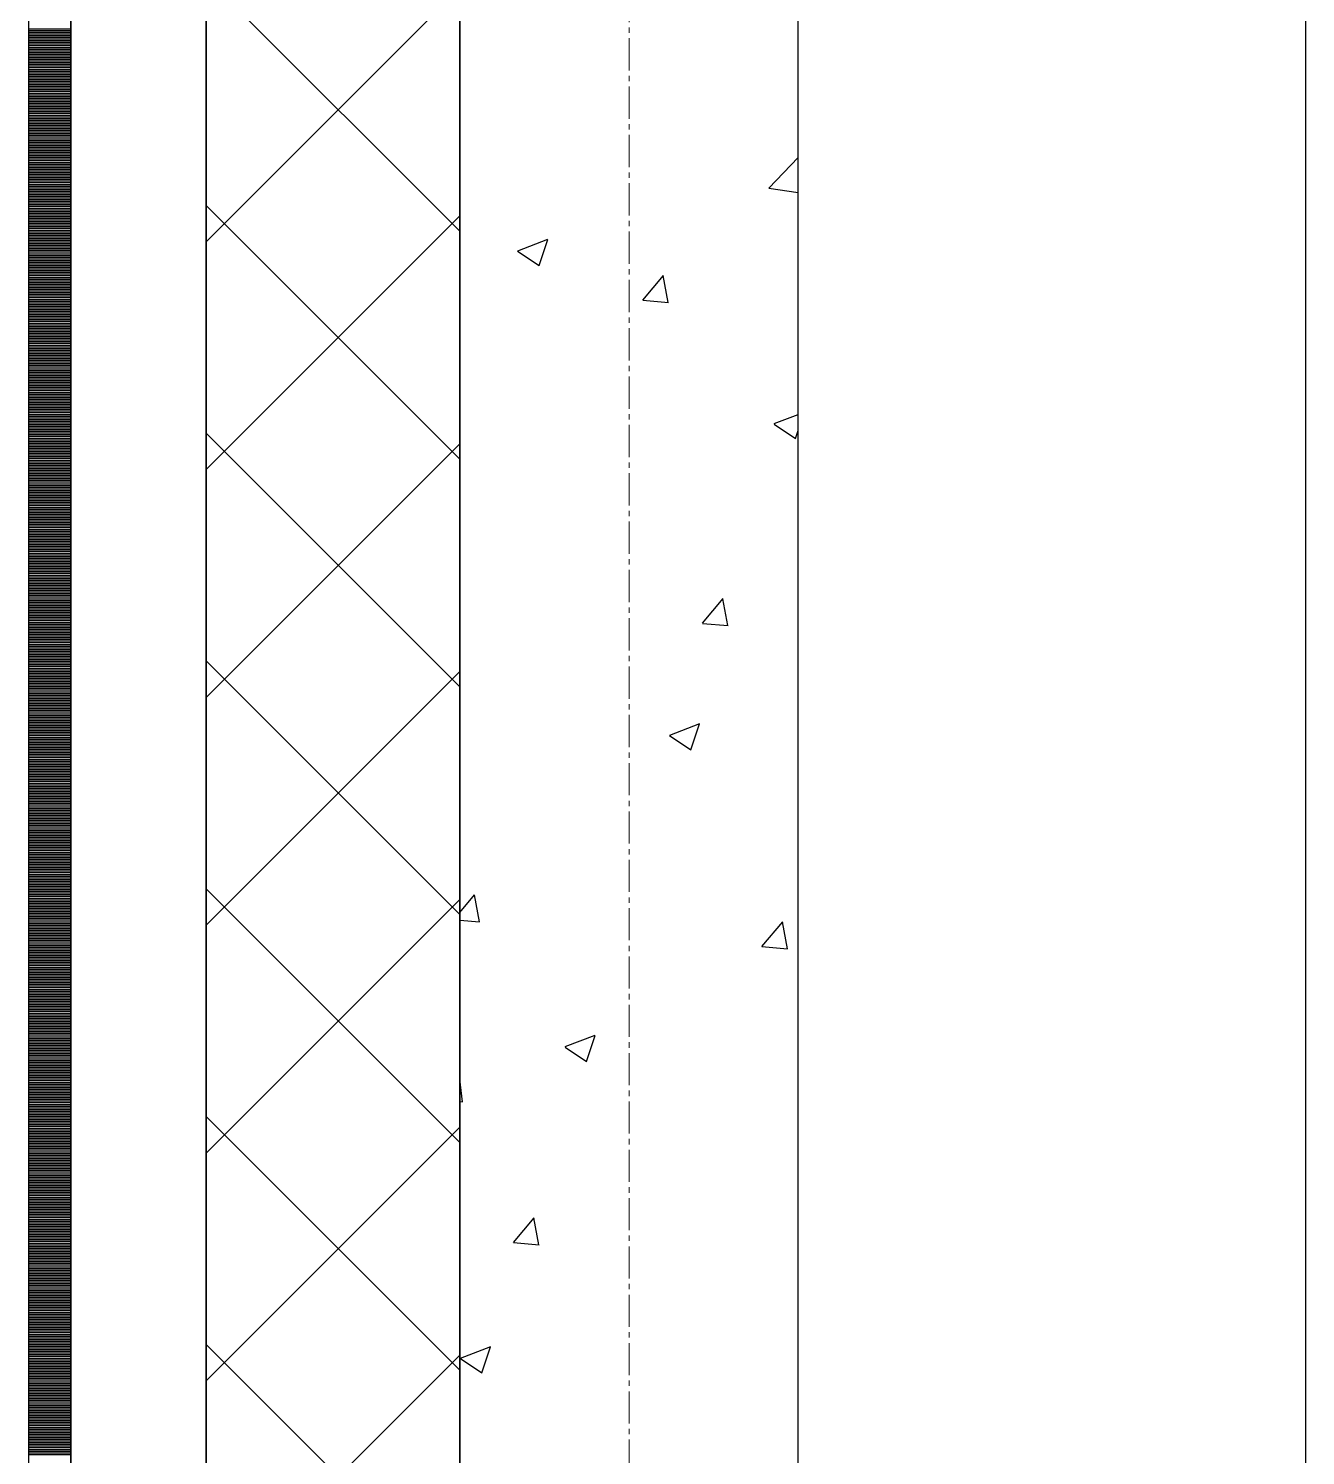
# Model space of a CAD drawing. Header units: millimetres. Extents: x -231292 to 573618, y -153144 to 564035.
# Drawn here: x 8548 to 9303, y 254172 to 255016 of the extents above; entities that cross this region are included whole.
import ezdxf

# ---------------------------------------------------------------- set-up
doc = ezdxf.new("R2010")
doc.units = ezdxf.units.MM
doc.linetypes.add('CENTER2', pattern=[28.575, 19.05, -3.175, 3.175, -3.175])
doc.layers.get('0').update_dxf_attribs({"color": 250})
for name, color, linetype, lineweight in [('АР_Стены ПЕНОблок', 250, 'Continuous', 20), ('АР_Тонкая', 250, 'Continuous', 5), ('АР_Утеплитель', 250, 'Continuous', 0), ('АР_Штриховка', 250, 'Continuous', 0), ('РД_Оси_100', 250, 'Continuous', 0)]:
    doc.layers.add(name, color=color, linetype=linetype, lineweight=lineweight)
doc.layers.add('КР_Балки-0.5', color=60, linetype='Continuous', lineweight=50, plot=False)

# ---------------------------------------------------------------- blocks, each defined once
blk = doc.blocks.new('оси_рен')
at = {"layer": 'РД_Оси_100', "color": 251, "linetype": 'CENTER2', "true_color": 0x636466}
blk.add_line((1195652.916, 135558.25), (1195652.916, 223268.25), dxfattribs=at)

msp = doc.modelspace()

# ---------------------------------------------------------------- linework, layer by layer
at = {"layer": 'АР_Стены ПЕНОблок', "color": 18, "linetype": 'Continuous', "lineweight": 25, "true_color": 0x000000}
for p, q in [((8803.243, 263866.253), (8803.243, 187666.253)), ((9003.243, 187666.253), (9003.243, 263866.253))]:
    msp.add_line(p, q, dxfattribs=at)
at = {"layer": 'АР_Тонкая', "color": 18, "linetype": 'Continuous', "lineweight": 25, "true_color": 0x000000}
for p, q in [((8548.243, 263866.253), (8548.243, 187666.253)), ((8573.243, 263866.253), (8573.243, 187666.253)), ((8573.243, 187666.253), (8573.243, 263866.253)), ((8653.243, 187666.253), (8653.243, 263866.253))]:
    msp.add_line(p, q, dxfattribs=at)
at = {"layer": 'АР_Утеплитель', "color": 18, "linetype": 'Continuous', "lineweight": 25, "true_color": 0x000000}
for p, q in [((8653.243, 263866.253), (8653.243, 187666.253)), ((8803.243, 187666.253), (8803.243, 263866.253))]:
    msp.add_line(p, q, dxfattribs=at)
at = {"layer": 'АР_Штриховка', "color": 18, "linetype": 'Continuous', "lineweight": 25, "true_color": 0x000000}
for p, q in [((8803.243, 254896.282), (8653.243, 255046.282)), ((8653.243, 254889.995), (8803.243, 255039.995)), ((8548.243, 255016.002), (8573.243, 255016.002)), ((8548.243, 255015.002), (8573.243, 255015.002)), ((8548.243, 255014.002), (8573.243, 255014.002)), ((8548.243, 255013.002), (8573.243, 255013.002)), ((8548.243, 255012.002), (8573.243, 255012.002)), ((8548.243, 255011.002), (8573.243, 255011.002)), ((8548.243, 255010.002), (8573.243, 255010.002)), ((8548.243, 255009.002), (8573.243, 255009.002)), ((8548.243, 255008.002), (8573.243, 255008.002)), ((8548.243, 255007.002), (8573.243, 255007.002)), ((8548.243, 255006.002), (8573.243, 255006.002)), ((8548.243, 255005.002), (8573.243, 255005.002)), ((8548.243, 255004.002), (8573.243, 255004.002)), ((8548.243, 255003.002), (8573.243, 255003.002)), ((8548.243, 255002.002), (8573.243, 255002.002)), ((8548.243, 255001.002), (8573.243, 255001.002)), ((8548.243, 255000.002), (8573.243, 255000.002)), ((8548.243, 254999.002), (8573.243, 254999.002)), ((8548.243, 254998.002), (8573.243, 254998.002)), ((8548.243, 254997.002), (8573.243, 254997.002)), ((8548.243, 254996.002), (8573.243, 254996.002)), ((8548.243, 254995.002), (8573.243, 254995.002)), ((8548.243, 254994.002), (8573.243, 254994.002)), ((8548.243, 254993.002), (8573.243, 254993.002)), ((8548.243, 254992.002), (8573.243, 254992.002)), ((8548.243, 254991.002), (8573.243, 254991.002)), ((8548.243, 254990.002), (8573.243, 254990.002)), ((8548.243, 254989.002), (8573.243, 254989.002)), ((8548.243, 254988.002), (8573.243, 254988.002)), ((8548.243, 254987.002), (8573.243, 254987.002)), ((8548.243, 254986.002), (8573.243, 254986.002)), ((8548.243, 254985.002), (8573.243, 254985.002)), ((8548.243, 254984.002), (8573.243, 254984.002)), ((8548.243, 254983.002), (8573.243, 254983.002)), ((8548.243, 254982.002), (8573.243, 254982.002)), ((8548.243, 254981.002), (8573.243, 254981.002)), ((8548.243, 254980.002), (8573.243, 254980.002)), ((8548.243, 254979.002), (8573.243, 254979.002)), ((8548.243, 254978.002), (8573.243, 254978.002)), ((8548.243, 254977.002), (8573.243, 254977.002)), ((8548.243, 254976.002), (8573.243, 254976.002)), ((8548.243, 254975.002), (8573.243, 254975.002)), ((8548.243, 254974.002), (8573.243, 254974.002)), ((8548.243, 254973.002), (8573.243, 254973.002)), ((8548.243, 254972.002), (8573.243, 254972.002)), ((8548.243, 254971.002), (8573.243, 254971.002)), ((8548.243, 254970.002), (8573.243, 254970.002)), ((8548.243, 254969.002), (8573.243, 254969.002)), ((8548.243, 254968.002), (8573.243, 254968.002)), ((8548.243, 254967.002), (8573.243, 254967.002)), ((8548.243, 254966.002), (8573.243, 254966.002)), ((8548.243, 254965.002), (8573.243, 254965.002)), ((8548.243, 254964.002), (8573.243, 254964.002)), ((8548.243, 254963.002), (8573.243, 254963.002)), ((8548.243, 254962.002), (8573.243, 254962.002)), ((8548.243, 254961.002), (8573.243, 254961.002)), ((8548.243, 254960.002), (8573.243, 254960.002)), ((8548.243, 254959.002), (8573.243, 254959.002)), ((8548.243, 254958.002), (8573.243, 254958.002)), ((8548.243, 254957.002), (8573.243, 254957.002)), ((8548.243, 254956.002), (8573.243, 254956.002)), ((8548.243, 254955.002), (8573.243, 254955.002)), ((8548.243, 254954.002), (8573.243, 254954.002)), ((8548.243, 254953.002), (8573.243, 254953.002)), ((8548.243, 254952.002), (8573.243, 254952.002)), ((8548.243, 254951.002), (8573.243, 254951.002)), ((8548.243, 254950.002), (8573.243, 254950.002)), ((8548.243, 254949.002), (8573.243, 254949.002)), ((8548.243, 254948.002), (8573.243, 254948.002)), ((8548.243, 254947.002), (8573.243, 254947.002)), ((8548.243, 254946.002), (8573.243, 254946.002)), ((8548.243, 254945.002), (8573.243, 254945.002)), ((8548.243, 254944.002), (8573.243, 254944.002)), ((8548.243, 254943.002), (8573.243, 254943.002)), ((8548.243, 254942.002), (8573.243, 254942.002)), ((8548.243, 254941.002), (8573.243, 254941.002)), ((8548.243, 254940.002), (8573.243, 254940.002)), ((8548.243, 254939.002), (8573.243, 254939.002)), ((8985.957, 254921.811), (9003.243, 254939.828)), ((8548.243, 254938.002), (8573.243, 254938.002)), ((8548.243, 254937.002), (8573.243, 254937.002)), ((8548.243, 254936.002), (8573.243, 254936.002)), ((8548.243, 254935.002), (8573.243, 254935.002)), ((8548.243, 254934.002), (8573.243, 254934.002)), ((8548.243, 254933.002), (8573.243, 254933.002)), ((8548.243, 254932.002), (8573.243, 254932.002)), ((8548.243, 254931.002), (8573.243, 254931.002)), ((8548.243, 254930.002), (8573.243, 254930.002)), ((8548.243, 254929.002), (8573.243, 254929.002)), ((8548.243, 254928.002), (8573.243, 254928.002)), ((8548.243, 254927.002), (8573.243, 254927.002)), ((8548.243, 254926.002), (8573.243, 254926.002)), ((8548.243, 254925.002), (8573.243, 254925.002)), ((8548.243, 254924.002), (8573.243, 254924.002)), ((8548.243, 254923.002), (8573.243, 254923.002)), ((8548.243, 254922.002), (8573.243, 254922.002)), ((8985.953, 254921.82), (9003.243, 254919.138)), ((8548.243, 254921.002), (8573.243, 254921.002)), ((8548.243, 254920.002), (8573.243, 254920.002)), ((8548.243, 254919.002), (8573.243, 254919.002)), ((8548.243, 254918.002), (8573.243, 254918.002)), ((8548.243, 254917.002), (8573.243, 254917.002)), ((8548.243, 254916.002), (8573.243, 254916.002)), ((8548.243, 254915.002), (8573.243, 254915.002)), ((8548.243, 254914.002), (8573.243, 254914.002)), ((8548.243, 254913.002), (8573.243, 254913.002)), ((8548.243, 254912.002), (8573.243, 254912.002)), ((8548.243, 254911.002), (8573.243, 254911.002)), ((8548.243, 254910.002), (8573.243, 254910.002)), ((8548.243, 254909.002), (8573.243, 254909.002)), ((8548.243, 254908.002), (8573.243, 254908.002)), ((8548.243, 254907.002), (8573.243, 254907.002)), ((8548.243, 254906.002), (8573.243, 254906.002)), ((8548.243, 254905.002), (8573.243, 254905.002)), ((8803.243, 254761.578), (8653.243, 254911.578)), ((8653.243, 254755.291), (8803.243, 254905.291)), ((8548.243, 254904.002), (8573.243, 254904.002)), ((8548.243, 254903.002), (8573.243, 254903.002)), ((8548.243, 254902.002), (8573.243, 254902.002)), ((8548.243, 254901.002), (8573.243, 254901.002)), ((8548.243, 254900.002), (8573.243, 254900.002)), ((8548.243, 254899.002), (8573.243, 254899.002)), ((8548.243, 254898.002), (8573.243, 254898.002)), ((8548.243, 254897.002), (8573.243, 254897.002)), ((8548.243, 254896.002), (8573.243, 254896.002)), ((8548.243, 254895.002), (8573.243, 254895.002)), ((8548.243, 254894.002), (8573.243, 254894.002)), ((8548.243, 254893.002), (8573.243, 254893.002)), ((8548.243, 254892.002), (8573.243, 254892.002)), ((8548.243, 254891.002), (8573.243, 254891.002)), ((8548.243, 254890.002), (8573.243, 254890.002)), ((8548.243, 254889.002), (8573.243, 254889.002)), ((8548.243, 254888.002), (8573.243, 254888.002)), ((8837.53, 254884.762), (8855.315, 254891.589)), ((8850.076, 254876.016), (8855.226, 254891.365)), ((8548.243, 254887.002), (8573.243, 254887.002)), ((8548.243, 254886.002), (8573.243, 254886.002)), ((8548.243, 254885.002), (8573.243, 254885.002)), ((8548.243, 254884.002), (8573.243, 254884.002)), ((8548.243, 254883.002), (8573.243, 254883.002)), ((8548.243, 254882.002), (8573.243, 254882.002)), ((8548.243, 254881.002), (8573.243, 254881.002)), ((8548.243, 254880.002), (8573.243, 254880.002)), ((8837.43, 254884.542), (8850.065, 254876.019)), ((8548.243, 254879.002), (8573.243, 254879.002)), ((8548.243, 254878.002), (8573.243, 254878.002)), ((8548.243, 254877.002), (8573.243, 254877.002)), ((8548.243, 254876.002), (8573.243, 254876.002)), ((8548.243, 254875.002), (8573.243, 254875.002)), ((8548.243, 254874.002), (8573.243, 254874.002)), ((8548.243, 254873.002), (8573.243, 254873.002)), ((8548.243, 254872.002), (8573.243, 254872.002)), ((8548.243, 254871.002), (8573.243, 254871.002)), ((8548.243, 254870.002), (8573.243, 254870.002)), ((8548.243, 254869.002), (8573.243, 254869.002)), ((8548.243, 254868.002), (8573.243, 254868.002)), ((8548.243, 254867.002), (8573.243, 254867.002)), ((8548.243, 254866.002), (8573.243, 254866.002)), ((8548.243, 254865.002), (8573.243, 254865.002)), ((8548.243, 254864.002), (8573.243, 254864.002)), ((8548.243, 254863.002), (8573.243, 254863.002)), ((8911.402, 254855.485), (8923.647, 254870.078)), ((8926.49, 254854.129), (8923.553, 254870.05)), ((8548.243, 254862.002), (8573.243, 254862.002)), ((8548.243, 254861.002), (8573.243, 254861.002)), ((8548.243, 254860.002), (8573.243, 254860.002)), ((8548.243, 254859.002), (8573.243, 254859.002)), ((8548.243, 254858.002), (8573.243, 254858.002)), ((8548.243, 254857.002), (8573.243, 254857.002)), ((8548.243, 254856.002), (8573.243, 254856.002)), ((8548.243, 254855.002), (8573.243, 254855.002)), ((8548.243, 254854.002), (8573.243, 254854.002)), ((8911.401, 254855.475), (8926.583, 254854.146)), ((8548.243, 254853.002), (8573.243, 254853.002)), ((8548.243, 254852.002), (8573.243, 254852.002)), ((8548.243, 254851.002), (8573.243, 254851.002)), ((8548.243, 254850.002), (8573.243, 254850.002)), ((8548.243, 254849.002), (8573.243, 254849.002)), ((8548.243, 254848.002), (8573.243, 254848.002)), ((8548.243, 254847.002), (8573.243, 254847.002)), ((8548.243, 254846.002), (8573.243, 254846.002)), ((8548.243, 254845.002), (8573.243, 254845.002)), ((8548.243, 254844.002), (8573.243, 254844.002)), ((8548.243, 254843.002), (8573.243, 254843.002)), ((8548.243, 254842.002), (8573.243, 254842.002)), ((8548.243, 254841.002), (8573.243, 254841.002)), ((8548.243, 254840.002), (8573.243, 254840.002)), ((8548.243, 254839.002), (8573.243, 254839.002)), ((8548.243, 254838.002), (8573.243, 254838.002)), ((8548.243, 254837.002), (8573.243, 254837.002)), ((8548.243, 254836.002), (8573.243, 254836.002)), ((8548.243, 254835.002), (8573.243, 254835.002)), ((8548.243, 254834.002), (8573.243, 254834.002)), ((8548.243, 254833.002), (8573.243, 254833.002)), ((8548.243, 254832.002), (8573.243, 254832.002)), ((8548.243, 254831.002), (8573.243, 254831.002)), ((8548.243, 254830.002), (8573.243, 254830.002)), ((8548.243, 254829.002), (8573.243, 254829.002)), ((8548.243, 254828.002), (8573.243, 254828.002)), ((8548.243, 254827.002), (8573.243, 254827.002)), ((8548.243, 254826.002), (8573.243, 254826.002)), ((8548.243, 254825.002), (8573.243, 254825.002)), ((8548.243, 254824.002), (8573.243, 254824.002)), ((8548.243, 254823.002), (8573.243, 254823.002)), ((8548.243, 254822.002), (8573.243, 254822.002)), ((8548.243, 254821.002), (8573.243, 254821.002)), ((8548.243, 254820.002), (8573.243, 254820.002)), ((8548.243, 254819.002), (8573.243, 254819.002)), ((8548.243, 254818.002), (8573.243, 254818.002)), ((8548.243, 254817.002), (8573.243, 254817.002)), ((8548.243, 254816.002), (8573.243, 254816.002)), ((8548.243, 254815.002), (8573.243, 254815.002)), ((8548.243, 254814.002), (8573.243, 254814.002)), ((8548.243, 254813.002), (8573.243, 254813.002)), ((8548.243, 254812.002), (8573.243, 254812.002)), ((8548.243, 254811.002), (8573.243, 254811.002)), ((8548.243, 254810.002), (8573.243, 254810.002)), ((8548.243, 254809.002), (8573.243, 254809.002)), ((8548.243, 254808.002), (8573.243, 254808.002)), ((8548.243, 254807.002), (8573.243, 254807.002)), ((8548.243, 254806.002), (8573.243, 254806.002)), ((8548.243, 254805.002), (8573.243, 254805.002)), ((8548.243, 254804.002), (8573.243, 254804.002)), ((8548.243, 254803.002), (8573.243, 254803.002)), ((8548.243, 254802.002), (8573.243, 254802.002)), ((8548.243, 254801.002), (8573.243, 254801.002)), ((8548.243, 254800.002), (8573.243, 254800.002)), ((8548.243, 254799.002), (8573.243, 254799.002)), ((8548.243, 254798.002), (8573.243, 254798.002)), ((8548.243, 254797.002), (8573.243, 254797.002)), ((8548.243, 254796.002), (8573.243, 254796.002)), ((8548.243, 254795.002), (8573.243, 254795.002)), ((8548.243, 254794.002), (8573.243, 254794.002)), ((8548.243, 254793.002), (8573.243, 254793.002)), ((8548.243, 254792.002), (8573.243, 254792.002)), ((8548.243, 254791.002), (8573.243, 254791.002)), ((8548.243, 254790.002), (8573.243, 254790.002)), ((8548.243, 254789.002), (8573.243, 254789.002)), ((8548.243, 254788.002), (8573.243, 254788.002)), ((8548.243, 254787.002), (8573.243, 254787.002)), ((8989.144, 254782.497), (9003.243, 254787.908)), ((8548.243, 254786.002), (8573.243, 254786.002)), ((8548.243, 254785.002), (8573.243, 254785.002)), ((8548.243, 254784.002), (8573.243, 254784.002)), ((8548.243, 254783.002), (8573.243, 254783.002)), ((8548.243, 254782.002), (8573.243, 254782.002)), ((8548.243, 254781.002), (8573.243, 254781.002)), ((8548.243, 254780.002), (8573.243, 254780.002)), ((8548.243, 254779.002), (8573.243, 254779.002)), ((8548.243, 254778.002), (8573.243, 254778.002)), ((8989.045, 254782.276), (9001.679, 254773.754)), ((9001.69, 254773.751), (9003.243, 254778.378)), ((8548.243, 254777.002), (8573.243, 254777.002)), ((8548.243, 254776.002), (8573.243, 254776.002)), ((8548.243, 254775.002), (8573.243, 254775.002)), ((8548.243, 254774.002), (8573.243, 254774.002)), ((8548.243, 254773.002), (8573.243, 254773.002)), ((8548.243, 254772.002), (8573.243, 254772.002)), ((8548.243, 254771.002), (8573.243, 254771.002)), ((8548.243, 254770.002), (8573.243, 254770.002)), ((8803.243, 254626.874), (8653.243, 254776.874)), ((8653.243, 254620.587), (8803.243, 254770.587)), ((8548.243, 254769.002), (8573.243, 254769.002)), ((8548.243, 254768.002), (8573.243, 254768.002)), ((8548.243, 254767.002), (8573.243, 254767.002)), ((8548.243, 254766.002), (8573.243, 254766.002)), ((8548.243, 254765.002), (8573.243, 254765.002)), ((8548.243, 254764.002), (8573.243, 254764.002)), ((8548.243, 254763.002), (8573.243, 254763.002)), ((8548.243, 254762.002), (8573.243, 254762.002)), ((8548.243, 254761.002), (8573.243, 254761.002)), ((8548.243, 254760.002), (8573.243, 254760.002)), ((8548.243, 254759.002), (8573.243, 254759.002)), ((8548.243, 254758.002), (8573.243, 254758.002)), ((8548.243, 254757.002), (8573.243, 254757.002)), ((8548.243, 254756.002), (8573.243, 254756.002)), ((8548.243, 254755.002), (8573.243, 254755.002)), ((8548.243, 254754.002), (8573.243, 254754.002)), ((8548.243, 254753.002), (8573.243, 254753.002)), ((8548.243, 254752.002), (8573.243, 254752.002)), ((8548.243, 254751.002), (8573.243, 254751.002)), ((8548.243, 254750.002), (8573.243, 254750.002)), ((8548.243, 254749.002), (8573.243, 254749.002)), ((8548.243, 254748.002), (8573.243, 254748.002)), ((8548.243, 254747.002), (8573.243, 254747.002)), ((8548.243, 254746.002), (8573.243, 254746.002)), ((8548.243, 254745.002), (8573.243, 254745.002)), ((8548.243, 254744.002), (8573.243, 254744.002)), ((8548.243, 254743.002), (8573.243, 254743.002)), ((8548.243, 254742.002), (8573.243, 254742.002)), ((8548.243, 254741.002), (8573.243, 254741.002)), ((8548.243, 254740.002), (8573.243, 254740.002)), ((8548.243, 254739.002), (8573.243, 254739.002)), ((8548.243, 254738.002), (8573.243, 254738.002)), ((8548.243, 254737.002), (8573.243, 254737.002)), ((8548.243, 254736.002), (8573.243, 254736.002)), ((8548.243, 254735.002), (8573.243, 254735.002)), ((8548.243, 254734.002), (8573.243, 254734.002)), ((8548.243, 254733.002), (8573.243, 254733.002)), ((8548.243, 254732.002), (8573.243, 254732.002)), ((8548.243, 254731.002), (8573.243, 254731.002)), ((8548.243, 254730.002), (8573.243, 254730.002)), ((8548.243, 254729.002), (8573.243, 254729.002)), ((8548.243, 254728.002), (8573.243, 254728.002)), ((8548.243, 254727.002), (8573.243, 254727.002)), ((8548.243, 254726.002), (8573.243, 254726.002)), ((8548.243, 254725.002), (8573.243, 254725.002)), ((8548.243, 254724.002), (8573.243, 254724.002)), ((8548.243, 254723.002), (8573.243, 254723.002)), ((8548.243, 254722.002), (8573.243, 254722.002)), ((8548.243, 254721.002), (8573.243, 254721.002)), ((8548.243, 254720.002), (8573.243, 254720.002)), ((8548.243, 254719.002), (8573.243, 254719.002)), ((8548.243, 254718.002), (8573.243, 254718.002)), ((8548.243, 254717.002), (8573.243, 254717.002)), ((8548.243, 254716.002), (8573.243, 254716.002)), ((8548.243, 254715.002), (8573.243, 254715.002)), ((8548.243, 254714.002), (8573.243, 254714.002)), ((8548.243, 254713.002), (8573.243, 254713.002)), ((8548.243, 254712.002), (8573.243, 254712.002)), ((8548.243, 254711.002), (8573.243, 254711.002)), ((8548.243, 254710.002), (8573.243, 254710.002)), ((8548.243, 254709.002), (8573.243, 254709.002)), ((8548.243, 254708.002), (8573.243, 254708.002)), ((8548.243, 254707.002), (8573.243, 254707.002)), ((8548.243, 254706.002), (8573.243, 254706.002)), ((8548.243, 254705.002), (8573.243, 254705.002)), ((8548.243, 254704.002), (8573.243, 254704.002)), ((8548.243, 254703.002), (8573.243, 254703.002)), ((8548.243, 254702.002), (8573.243, 254702.002)), ((8548.243, 254701.002), (8573.243, 254701.002)), ((8548.243, 254700.002), (8573.243, 254700.002)), ((8548.243, 254699.002), (8573.243, 254699.002)), ((8548.243, 254698.002), (8573.243, 254698.002)), ((8548.243, 254697.002), (8573.243, 254697.002)), ((8548.243, 254696.002), (8573.243, 254696.002)), ((8548.243, 254695.002), (8573.243, 254695.002)), ((8548.243, 254694.002), (8573.243, 254694.002)), ((8548.243, 254693.002), (8573.243, 254693.002)), ((8548.243, 254692.002), (8573.243, 254692.002)), ((8548.243, 254691.002), (8573.243, 254691.002)), ((8548.243, 254690.002), (8573.243, 254690.002)), ((8548.243, 254689.002), (8573.243, 254689.002)), ((8548.243, 254688.002), (8573.243, 254688.002)), ((8548.243, 254687.002), (8573.243, 254687.002)), ((8548.243, 254686.002), (8573.243, 254686.002)), ((8548.243, 254685.002), (8573.243, 254685.002)), ((8548.243, 254684.002), (8573.243, 254684.002)), ((8548.243, 254683.002), (8573.243, 254683.002)), ((8548.243, 254682.002), (8573.243, 254682.002)), ((8548.243, 254681.002), (8573.243, 254681.002)), ((8548.243, 254680.002), (8573.243, 254680.002)), ((8548.243, 254679.002), (8573.243, 254679.002)), ((8548.243, 254678.002), (8573.243, 254678.002)), ((8548.243, 254677.002), (8573.243, 254677.002)), ((8946.645, 254664.428), (8958.89, 254679.021)), ((8961.733, 254663.072), (8958.796, 254678.993)), ((8548.243, 254676.002), (8573.243, 254676.002)), ((8548.243, 254675.002), (8573.243, 254675.002)), ((8548.243, 254674.002), (8573.243, 254674.002)), ((8548.243, 254673.002), (8573.243, 254673.002)), ((8548.243, 254672.002), (8573.243, 254672.002)), ((8548.243, 254671.002), (8573.243, 254671.002)), ((8548.243, 254670.002), (8573.243, 254670.002)), ((8548.243, 254669.002), (8573.243, 254669.002)), ((8548.243, 254668.002), (8573.243, 254668.002)), ((8548.243, 254667.002), (8573.243, 254667.002)), ((8548.243, 254666.002), (8573.243, 254666.002)), ((8548.243, 254665.002), (8573.243, 254665.002)), ((8548.243, 254664.002), (8573.243, 254664.002)), ((8548.243, 254663.002), (8573.243, 254663.002)), ((8548.243, 254662.002), (8573.243, 254662.002)), ((8548.243, 254661.002), (8573.243, 254661.002)), ((8548.243, 254660.002), (8573.243, 254660.002)), ((8946.644, 254664.418), (8961.826, 254663.089)), ((8548.243, 254659.002), (8573.243, 254659.002)), ((8548.243, 254658.002), (8573.243, 254658.002)), ((8548.243, 254657.002), (8573.243, 254657.002)), ((8548.243, 254656.002), (8573.243, 254656.002)), ((8548.243, 254655.002), (8573.243, 254655.002)), ((8548.243, 254654.002), (8573.243, 254654.002)), ((8548.243, 254653.002), (8573.243, 254653.002)), ((8548.243, 254652.002), (8573.243, 254652.002)), ((8548.243, 254651.002), (8573.243, 254651.002)), ((8548.243, 254650.002), (8573.243, 254650.002)), ((8548.243, 254649.002), (8573.243, 254649.002)), ((8548.243, 254648.002), (8573.243, 254648.002)), ((8548.243, 254647.002), (8573.243, 254647.002)), ((8548.243, 254646.002), (8573.243, 254646.002)), ((8548.243, 254645.002), (8573.243, 254645.002)), ((8548.243, 254644.002), (8573.243, 254644.002)), ((8548.243, 254643.002), (8573.243, 254643.002)), ((8548.243, 254642.002), (8573.243, 254642.002)), ((8548.243, 254641.002), (8573.243, 254641.002)), ((8548.243, 254640.002), (8573.243, 254640.002)), ((8548.243, 254639.002), (8573.243, 254639.002)), ((8548.243, 254638.002), (8573.243, 254638.002)), ((8548.243, 254637.002), (8573.243, 254637.002)), ((8548.243, 254636.002), (8573.243, 254636.002)), ((8548.243, 254635.002), (8573.243, 254635.002)), ((8803.243, 254492.17), (8653.243, 254642.17)), ((8653.243, 254485.883), (8803.243, 254635.883)), ((8548.243, 254634.002), (8573.243, 254634.002)), ((8548.243, 254633.002), (8573.243, 254633.002)), ((8548.243, 254632.002), (8573.243, 254632.002)), ((8548.243, 254631.002), (8573.243, 254631.002)), ((8548.243, 254630.002), (8573.243, 254630.002)), ((8548.243, 254629.002), (8573.243, 254629.002)), ((8548.243, 254628.002), (8573.243, 254628.002)), ((8548.243, 254627.002), (8573.243, 254627.002)), ((8548.243, 254626.002), (8573.243, 254626.002)), ((8548.243, 254625.002), (8573.243, 254625.002)), ((8548.243, 254624.002), (8573.243, 254624.002)), ((8548.243, 254623.002), (8573.243, 254623.002)), ((8548.243, 254622.002), (8573.243, 254622.002)), ((8548.243, 254621.002), (8573.243, 254621.002)), ((8548.243, 254620.002), (8573.243, 254620.002)), ((8548.243, 254619.002), (8573.243, 254619.002)), ((8548.243, 254618.002), (8573.243, 254618.002)), ((8548.243, 254617.002), (8573.243, 254617.002)), ((8548.243, 254616.002), (8573.243, 254616.002)), ((8548.243, 254615.002), (8573.243, 254615.002)), ((8548.243, 254614.002), (8573.243, 254614.002)), ((8548.243, 254613.002), (8573.243, 254613.002)), ((8548.243, 254612.002), (8573.243, 254612.002)), ((8548.243, 254611.002), (8573.243, 254611.002)), ((8548.243, 254610.002), (8573.243, 254610.002)), ((8548.243, 254609.002), (8573.243, 254609.002)), ((8548.243, 254608.002), (8573.243, 254608.002)), ((8548.243, 254607.002), (8573.243, 254607.002)), ((8548.243, 254606.002), (8573.243, 254606.002)), ((8548.243, 254605.002), (8573.243, 254605.002)), ((8548.243, 254604.002), (8573.243, 254604.002)), ((8548.243, 254603.002), (8573.243, 254603.002)), ((8548.243, 254602.002), (8573.243, 254602.002)), ((8548.243, 254601.002), (8573.243, 254601.002)), ((8927.342, 254598.308), (8945.127, 254605.135)), ((8939.888, 254589.563), (8945.039, 254604.912)), ((8548.243, 254600.002), (8573.243, 254600.002)), ((8548.243, 254599.002), (8573.243, 254599.002)), ((8548.243, 254598.002), (8573.243, 254598.002)), ((8548.243, 254597.002), (8573.243, 254597.002)), ((8548.243, 254596.002), (8573.243, 254596.002)), ((8548.243, 254595.002), (8573.243, 254595.002)), ((8548.243, 254594.002), (8573.243, 254594.002)), ((8548.243, 254593.002), (8573.243, 254593.002)), ((8927.243, 254598.088), (8939.877, 254589.566)), ((8548.243, 254592.002), (8573.243, 254592.002)), ((8548.243, 254591.002), (8573.243, 254591.002)), ((8548.243, 254590.002), (8573.243, 254590.002)), ((8548.243, 254589.002), (8573.243, 254589.002)), ((8548.243, 254588.002), (8573.243, 254588.002)), ((8548.243, 254587.002), (8573.243, 254587.002)), ((8548.243, 254586.002), (8573.243, 254586.002)), ((8548.243, 254585.002), (8573.243, 254585.002)), ((8548.243, 254584.002), (8573.243, 254584.002)), ((8548.243, 254583.002), (8573.243, 254583.002)), ((8548.243, 254582.002), (8573.243, 254582.002)), ((8548.243, 254581.002), (8573.243, 254581.002)), ((8548.243, 254580.002), (8573.243, 254580.002)), ((8548.243, 254579.002), (8573.243, 254579.002)), ((8548.243, 254578.002), (8573.243, 254578.002)), ((8548.243, 254577.002), (8573.243, 254577.002)), ((8548.243, 254576.002), (8573.243, 254576.002)), ((8548.243, 254575.002), (8573.243, 254575.002)), ((8548.243, 254574.002), (8573.243, 254574.002)), ((8548.243, 254573.002), (8573.243, 254573.002)), ((8548.243, 254572.002), (8573.243, 254572.002)), ((8548.243, 254571.002), (8573.243, 254571.002)), ((8548.243, 254570.002), (8573.243, 254570.002)), ((8548.243, 254569.002), (8573.243, 254569.002)), ((8548.243, 254568.002), (8573.243, 254568.002)), ((8548.243, 254567.002), (8573.243, 254567.002)), ((8548.243, 254566.002), (8573.243, 254566.002)), ((8548.243, 254565.002), (8573.243, 254565.002)), ((8548.243, 254564.002), (8573.243, 254564.002)), ((8548.243, 254563.002), (8573.243, 254563.002)), ((8548.243, 254562.002), (8573.243, 254562.002)), ((8548.243, 254561.002), (8573.243, 254561.002)), ((8548.243, 254560.002), (8573.243, 254560.002)), ((8548.243, 254559.002), (8573.243, 254559.002)), ((8548.243, 254558.002), (8573.243, 254558.002)), ((8548.243, 254557.002), (8573.243, 254557.002)), ((8548.243, 254556.002), (8573.243, 254556.002)), ((8548.243, 254555.002), (8573.243, 254555.002)), ((8548.243, 254554.002), (8573.243, 254554.002)), ((8548.243, 254553.002), (8573.243, 254553.002)), ((8548.243, 254552.002), (8573.243, 254552.002)), ((8548.243, 254551.002), (8573.243, 254551.002)), ((8548.243, 254550.002), (8573.243, 254550.002)), ((8548.243, 254549.002), (8573.243, 254549.002)), ((8548.243, 254548.002), (8573.243, 254548.002)), ((8548.243, 254547.002), (8573.243, 254547.002)), ((8548.243, 254546.002), (8573.243, 254546.002)), ((8548.243, 254545.002), (8573.243, 254545.002)), ((8548.243, 254544.002), (8573.243, 254544.002)), ((8548.243, 254543.002), (8573.243, 254543.002)), ((8548.243, 254542.002), (8573.243, 254542.002)), ((8548.243, 254541.002), (8573.243, 254541.002)), ((8548.243, 254540.002), (8573.243, 254540.002)), ((8548.243, 254539.002), (8573.243, 254539.002)), ((8548.243, 254538.002), (8573.243, 254538.002)), ((8548.243, 254537.002), (8573.243, 254537.002)), ((8548.243, 254536.002), (8573.243, 254536.002)), ((8548.243, 254535.002), (8573.243, 254535.002)), ((8548.243, 254534.002), (8573.243, 254534.002)), ((8548.243, 254533.002), (8573.243, 254533.002)), ((8548.243, 254532.002), (8573.243, 254532.002)), ((8548.243, 254531.002), (8573.243, 254531.002)), ((8548.243, 254530.002), (8573.243, 254530.002)), ((8548.243, 254529.002), (8573.243, 254529.002)), ((8548.243, 254528.002), (8573.243, 254528.002)), ((8548.243, 254527.002), (8573.243, 254527.002)), ((8548.243, 254526.002), (8573.243, 254526.002)), ((8548.243, 254525.002), (8573.243, 254525.002)), ((8548.243, 254524.002), (8573.243, 254524.002)), ((8548.243, 254523.002), (8573.243, 254523.002)), ((8548.243, 254522.002), (8573.243, 254522.002)), ((8548.243, 254521.002), (8573.243, 254521.002)), ((8548.243, 254520.002), (8573.243, 254520.002)), ((8548.243, 254519.002), (8573.243, 254519.002)), ((8548.243, 254518.002), (8573.243, 254518.002)), ((8548.243, 254517.002), (8573.243, 254517.002)), ((8548.243, 254516.002), (8573.243, 254516.002)), ((8548.243, 254515.002), (8573.243, 254515.002)), ((8548.243, 254514.002), (8573.243, 254514.002)), ((8548.243, 254513.002), (8573.243, 254513.002)), ((8548.243, 254512.002), (8573.243, 254512.002)), ((8548.243, 254511.002), (8573.243, 254511.002)), ((8548.243, 254510.002), (8573.243, 254510.002)), ((8548.243, 254509.002), (8573.243, 254509.002)), ((8548.243, 254508.002), (8573.243, 254508.002)), ((8548.243, 254507.002), (8573.243, 254507.002)), ((8548.243, 254506.002), (8573.243, 254506.002)), ((8548.243, 254505.002), (8573.243, 254505.002)), ((8548.243, 254504.002), (8573.243, 254504.002)), ((8548.243, 254503.002), (8573.243, 254503.002)), ((8548.243, 254502.002), (8573.243, 254502.002)), ((8548.243, 254501.002), (8573.243, 254501.002)), ((8548.243, 254500.002), (8573.243, 254500.002)), ((8803.243, 254357.466), (8653.243, 254507.466)), ((8653.243, 254351.179), (8803.243, 254501.179)), ((8803.243, 254493.528), (8811.949, 254503.903)), ((8814.792, 254487.954), (8811.855, 254503.876)), ((8548.243, 254499.002), (8573.243, 254499.002)), ((8548.243, 254498.002), (8573.243, 254498.002)), ((8548.243, 254497.002), (8573.243, 254497.002)), ((8548.243, 254496.002), (8573.243, 254496.002)), ((8548.243, 254495.002), (8573.243, 254495.002)), ((8548.243, 254494.002), (8573.243, 254494.002)), ((8548.243, 254493.002), (8573.243, 254493.002)), ((8548.243, 254492.002), (8573.243, 254492.002)), ((8548.243, 254491.002), (8573.243, 254491.002)), ((8548.243, 254490.002), (8573.243, 254490.002)), ((8548.243, 254489.002), (8573.243, 254489.002)), ((8548.243, 254488.002), (8573.243, 254488.002)), ((8548.243, 254487.002), (8573.243, 254487.002)), ((8548.243, 254486.002), (8573.243, 254486.002)), ((8548.243, 254485.002), (8573.243, 254485.002)), ((8548.243, 254484.002), (8573.243, 254484.002)), ((8548.243, 254483.002), (8573.243, 254483.002)), ((8803.243, 254488.99), (8814.885, 254487.972)), ((8981.889, 254473.371), (8994.134, 254487.964)), ((8996.976, 254472.015), (8994.039, 254487.936)), ((8548.243, 254482.002), (8573.243, 254482.002)), ((8548.243, 254481.002), (8573.243, 254481.002)), ((8548.243, 254480.002), (8573.243, 254480.002)), ((8548.243, 254479.002), (8573.243, 254479.002)), ((8548.243, 254478.002), (8573.243, 254478.002)), ((8548.243, 254477.002), (8573.243, 254477.002)), ((8548.243, 254476.002), (8573.243, 254476.002)), ((8548.243, 254475.002), (8573.243, 254475.002)), ((8548.243, 254474.002), (8573.243, 254474.002)), ((8548.243, 254473.002), (8573.243, 254473.002)), ((8548.243, 254472.002), (8573.243, 254472.002)), ((8548.243, 254471.002), (8573.243, 254471.002)), ((8548.243, 254470.002), (8573.243, 254470.002)), ((8548.243, 254469.002), (8573.243, 254469.002)), ((8548.243, 254468.002), (8573.243, 254468.002)), ((8548.243, 254467.002), (8573.243, 254467.002)), ((8548.243, 254466.002), (8573.243, 254466.002)), ((8981.888, 254473.361), (8997.07, 254472.033)), ((8548.243, 254465.002), (8573.243, 254465.002)), ((8548.243, 254464.002), (8573.243, 254464.002)), ((8548.243, 254463.002), (8573.243, 254463.002)), ((8548.243, 254462.002), (8573.243, 254462.002)), ((8548.243, 254461.002), (8573.243, 254461.002)), ((8548.243, 254460.002), (8573.243, 254460.002)), ((8548.243, 254459.002), (8573.243, 254459.002)), ((8548.243, 254458.002), (8573.243, 254458.002)), ((8548.243, 254457.002), (8573.243, 254457.002)), ((8548.243, 254456.002), (8573.243, 254456.002)), ((8548.243, 254455.002), (8573.243, 254455.002)), ((8548.243, 254454.002), (8573.243, 254454.002)), ((8548.243, 254453.002), (8573.243, 254453.002)), ((8548.243, 254452.002), (8573.243, 254452.002)), ((8548.243, 254451.002), (8573.243, 254451.002)), ((8548.243, 254450.002), (8573.243, 254450.002)), ((8548.243, 254449.002), (8573.243, 254449.002)), ((8548.243, 254448.002), (8573.243, 254448.002)), ((8548.243, 254447.002), (8573.243, 254447.002)), ((8548.243, 254446.002), (8573.243, 254446.002)), ((8548.243, 254445.002), (8573.243, 254445.002)), ((8548.243, 254444.002), (8573.243, 254444.002)), ((8548.243, 254443.002), (8573.243, 254443.002)), ((8548.243, 254442.002), (8573.243, 254442.002)), ((8548.243, 254441.002), (8573.243, 254441.002)), ((8548.243, 254440.002), (8573.243, 254440.002)), ((8548.243, 254439.002), (8573.243, 254439.002)), ((8548.243, 254438.002), (8573.243, 254438.002)), ((8548.243, 254437.002), (8573.243, 254437.002)), ((8548.243, 254436.002), (8573.243, 254436.002)), ((8548.243, 254435.002), (8573.243, 254435.002)), ((8548.243, 254434.002), (8573.243, 254434.002)), ((8548.243, 254433.002), (8573.243, 254433.002)), ((8548.243, 254432.002), (8573.243, 254432.002)), ((8548.243, 254431.002), (8573.243, 254431.002)), ((8548.243, 254430.002), (8573.243, 254430.002)), ((8548.243, 254429.002), (8573.243, 254429.002)), ((8548.243, 254428.002), (8573.243, 254428.002)), ((8548.243, 254427.002), (8573.243, 254427.002)), ((8548.243, 254426.002), (8573.243, 254426.002)), ((8548.243, 254425.002), (8573.243, 254425.002)), ((8548.243, 254424.002), (8573.243, 254424.002)), ((8548.243, 254423.002), (8573.243, 254423.002)), ((8548.243, 254422.002), (8573.243, 254422.002)), ((8548.243, 254421.002), (8573.243, 254421.002)), ((8548.243, 254420.002), (8573.243, 254420.002)), ((8548.243, 254419.002), (8573.243, 254419.002)), ((8548.243, 254418.002), (8573.243, 254418.002)), ((8548.243, 254417.002), (8573.243, 254417.002)), ((8548.243, 254416.002), (8573.243, 254416.002)), ((8865.54, 254414.12), (8883.325, 254420.947)), ((8878.086, 254405.375), (8883.236, 254420.724)), ((8548.243, 254415.002), (8573.243, 254415.002)), ((8548.243, 254414.002), (8573.243, 254414.002)), ((8548.243, 254413.002), (8573.243, 254413.002)), ((8548.243, 254412.002), (8573.243, 254412.002)), ((8548.243, 254411.002), (8573.243, 254411.002)), ((8548.243, 254410.002), (8573.243, 254410.002)), ((8548.243, 254409.002), (8573.243, 254409.002)), ((8548.243, 254408.002), (8573.243, 254408.002)), ((8548.243, 254407.002), (8573.243, 254407.002)), ((8865.441, 254413.9), (8878.075, 254405.378)), ((8548.243, 254406.002), (8573.243, 254406.002)), ((8548.243, 254405.002), (8573.243, 254405.002)), ((8548.243, 254404.002), (8573.243, 254404.002)), ((8548.243, 254403.002), (8573.243, 254403.002)), ((8548.243, 254402.002), (8573.243, 254402.002)), ((8548.243, 254401.002), (8573.243, 254401.002)), ((8548.243, 254400.002), (8573.243, 254400.002)), ((8548.243, 254399.002), (8573.243, 254399.002)), ((8548.243, 254398.002), (8573.243, 254398.002)), ((8548.243, 254397.002), (8573.243, 254397.002)), ((8548.243, 254396.002), (8573.243, 254396.002)), ((8548.243, 254395.002), (8573.243, 254395.002)), ((8548.243, 254394.002), (8573.243, 254394.002)), ((8548.243, 254393.002), (8573.243, 254393.002)), ((8548.243, 254392.002), (8573.243, 254392.002)), ((8548.243, 254391.002), (8573.243, 254391.002)), ((8548.243, 254390.002), (8573.243, 254390.002)), ((8804.812, 254381.413), (8803.243, 254394.899)), ((8548.243, 254389.002), (8573.243, 254389.002)), ((8548.243, 254388.002), (8573.243, 254388.002)), ((8548.243, 254387.002), (8573.243, 254387.002)), ((8548.243, 254386.002), (8573.243, 254386.002)), ((8548.243, 254385.002), (8573.243, 254385.002)), ((8548.243, 254384.002), (8573.243, 254384.002)), ((8548.243, 254383.002), (8573.243, 254383.002)), ((8548.243, 254382.002), (8573.243, 254382.002)), ((8803.243, 254381.665), (8804.813, 254381.422)), ((8548.243, 254381.002), (8573.243, 254381.002)), ((8548.243, 254380.002), (8573.243, 254380.002)), ((8548.243, 254379.002), (8573.243, 254379.002)), ((8548.243, 254378.002), (8573.243, 254378.002)), ((8548.243, 254377.002), (8573.243, 254377.002)), ((8548.243, 254376.002), (8573.243, 254376.002)), ((8548.243, 254375.002), (8573.243, 254375.002)), ((8548.243, 254374.002), (8573.243, 254374.002)), ((8548.243, 254373.002), (8573.243, 254373.002)), ((8548.243, 254372.002), (8573.243, 254372.002)), ((8548.243, 254371.002), (8573.243, 254371.002)), ((8548.243, 254370.002), (8573.243, 254370.002)), ((8548.243, 254369.002), (8573.243, 254369.002)), ((8548.243, 254368.002), (8573.243, 254368.002)), ((8548.243, 254367.002), (8573.243, 254367.002)), ((8548.243, 254366.002), (8573.243, 254366.002)), ((8548.243, 254365.002), (8573.243, 254365.002)), ((8803.243, 254222.762), (8653.243, 254372.762)), ((8653.243, 254216.475), (8803.243, 254366.475)), ((8548.243, 254364.002), (8573.243, 254364.002)), ((8548.243, 254363.002), (8573.243, 254363.002)), ((8548.243, 254362.002), (8573.243, 254362.002)), ((8548.243, 254361.002), (8573.243, 254361.002)), ((8548.243, 254360.002), (8573.243, 254360.002)), ((8548.243, 254359.002), (8573.243, 254359.002)), ((8548.243, 254358.002), (8573.243, 254358.002)), ((8548.243, 254357.002), (8573.243, 254357.002)), ((8548.243, 254356.002), (8573.243, 254356.002)), ((8548.243, 254355.002), (8573.243, 254355.002)), ((8548.243, 254354.002), (8573.243, 254354.002)), ((8548.243, 254353.002), (8573.243, 254353.002)), ((8548.243, 254352.002), (8573.243, 254352.002)), ((8548.243, 254351.002), (8573.243, 254351.002)), ((8548.243, 254350.002), (8573.243, 254350.002)), ((8548.243, 254349.002), (8573.243, 254349.002)), ((8548.243, 254348.002), (8573.243, 254348.002)), ((8548.243, 254347.002), (8573.243, 254347.002)), ((8548.243, 254346.002), (8573.243, 254346.002)), ((8548.243, 254345.002), (8573.243, 254345.002)), ((8548.243, 254344.002), (8573.243, 254344.002)), ((8548.243, 254343.002), (8573.243, 254343.002)), ((8548.243, 254342.002), (8573.243, 254342.002)), ((8548.243, 254341.002), (8573.243, 254341.002)), ((8548.243, 254340.002), (8573.243, 254340.002)), ((8548.243, 254339.002), (8573.243, 254339.002)), ((8548.243, 254338.002), (8573.243, 254338.002)), ((8548.243, 254337.002), (8573.243, 254337.002)), ((8548.243, 254336.002), (8573.243, 254336.002)), ((8548.243, 254335.002), (8573.243, 254335.002)), ((8548.243, 254334.002), (8573.243, 254334.002)), ((8548.243, 254333.002), (8573.243, 254333.002)), ((8548.243, 254332.002), (8573.243, 254332.002)), ((8548.243, 254331.002), (8573.243, 254331.002)), ((8548.243, 254330.002), (8573.243, 254330.002)), ((8548.243, 254329.002), (8573.243, 254329.002)), ((8548.243, 254328.002), (8573.243, 254328.002)), ((8548.243, 254327.002), (8573.243, 254327.002)), ((8548.243, 254326.002), (8573.243, 254326.002)), ((8548.243, 254325.002), (8573.243, 254325.002)), ((8548.243, 254324.002), (8573.243, 254324.002)), ((8548.243, 254323.002), (8573.243, 254323.002)), ((8548.243, 254322.002), (8573.243, 254322.002)), ((8548.243, 254321.002), (8573.243, 254321.002)), ((8548.243, 254320.002), (8573.243, 254320.002)), ((8548.243, 254319.002), (8573.243, 254319.002)), ((8548.243, 254318.002), (8573.243, 254318.002)), ((8548.243, 254317.002), (8573.243, 254317.002)), ((8548.243, 254316.002), (8573.243, 254316.002)), ((8548.243, 254315.002), (8573.243, 254315.002)), ((8548.243, 254314.002), (8573.243, 254314.002)), ((8548.243, 254313.002), (8573.243, 254313.002)), ((8548.243, 254312.002), (8573.243, 254312.002)), ((8548.243, 254311.002), (8573.243, 254311.002)), ((8548.243, 254310.002), (8573.243, 254310.002)), ((8548.243, 254309.002), (8573.243, 254309.002)), ((8548.243, 254308.002), (8573.243, 254308.002)), ((8548.243, 254307.002), (8573.243, 254307.002)), ((8548.243, 254306.002), (8573.243, 254306.002)), ((8834.947, 254298.253), (8847.192, 254312.847)), ((8850.035, 254296.897), (8847.098, 254312.819)), ((8548.243, 254305.002), (8573.243, 254305.002)), ((8548.243, 254304.002), (8573.243, 254304.002)), ((8548.243, 254303.002), (8573.243, 254303.002)), ((8548.243, 254302.002), (8573.243, 254302.002)), ((8548.243, 254301.002), (8573.243, 254301.002)), ((8548.243, 254300.002), (8573.243, 254300.002)), ((8548.243, 254299.002), (8573.243, 254299.002)), ((8548.243, 254298.002), (8573.243, 254298.002)), ((8548.243, 254297.002), (8573.243, 254297.002)), ((8834.946, 254298.243), (8850.128, 254296.915)), ((8548.243, 254296.002), (8573.243, 254296.002)), ((8548.243, 254295.002), (8573.243, 254295.002)), ((8548.243, 254294.002), (8573.243, 254294.002)), ((8548.243, 254293.002), (8573.243, 254293.002)), ((8548.243, 254292.002), (8573.243, 254292.002)), ((8548.243, 254291.002), (8573.243, 254291.002)), ((8548.243, 254290.002), (8573.243, 254290.002)), ((8548.243, 254289.002), (8573.243, 254289.002)), ((8548.243, 254288.002), (8573.243, 254288.002)), ((8548.243, 254287.002), (8573.243, 254287.002)), ((8548.243, 254286.002), (8573.243, 254286.002)), ((8548.243, 254285.002), (8573.243, 254285.002)), ((8548.243, 254284.002), (8573.243, 254284.002)), ((8548.243, 254283.002), (8573.243, 254283.002)), ((8548.243, 254282.002), (8573.243, 254282.002)), ((8548.243, 254281.002), (8573.243, 254281.002)), ((8548.243, 254280.002), (8573.243, 254280.002)), ((8548.243, 254279.002), (8573.243, 254279.002)), ((8548.243, 254278.002), (8573.243, 254278.002)), ((8548.243, 254277.002), (8573.243, 254277.002)), ((8548.243, 254276.002), (8573.243, 254276.002)), ((8548.243, 254275.002), (8573.243, 254275.002)), ((8548.243, 254274.002), (8573.243, 254274.002)), ((8548.243, 254273.002), (8573.243, 254273.002)), ((8548.243, 254272.002), (8573.243, 254272.002)), ((8548.243, 254271.002), (8573.243, 254271.002)), ((8548.243, 254270.002), (8573.243, 254270.002)), ((8548.243, 254269.002), (8573.243, 254269.002)), ((8548.243, 254268.002), (8573.243, 254268.002)), ((8548.243, 254267.002), (8573.243, 254267.002)), ((8548.243, 254266.002), (8573.243, 254266.002)), ((8548.243, 254265.002), (8573.243, 254265.002)), ((8548.243, 254264.002), (8573.243, 254264.002)), ((8548.243, 254263.002), (8573.243, 254263.002)), ((8548.243, 254262.002), (8573.243, 254262.002)), ((8548.243, 254261.002), (8573.243, 254261.002)), ((8548.243, 254260.002), (8573.243, 254260.002)), ((8548.243, 254259.002), (8573.243, 254259.002)), ((8548.243, 254258.002), (8573.243, 254258.002)), ((8548.243, 254257.002), (8573.243, 254257.002)), ((8548.243, 254256.002), (8573.243, 254256.002)), ((8548.243, 254255.002), (8573.243, 254255.002)), ((8548.243, 254254.002), (8573.243, 254254.002)), ((8548.243, 254253.002), (8573.243, 254253.002)), ((8548.243, 254252.002), (8573.243, 254252.002)), ((8548.243, 254251.002), (8573.243, 254251.002)), ((8548.243, 254250.002), (8573.243, 254250.002)), ((8548.243, 254249.002), (8573.243, 254249.002)), ((8548.243, 254248.002), (8573.243, 254248.002)), ((8548.243, 254247.002), (8573.243, 254247.002)), ((8548.243, 254246.002), (8573.243, 254246.002)), ((8548.243, 254245.002), (8573.243, 254245.002)), ((8548.243, 254244.002), (8573.243, 254244.002)), ((8548.243, 254243.002), (8573.243, 254243.002)), ((8548.243, 254242.002), (8573.243, 254242.002)), ((8548.243, 254241.002), (8573.243, 254241.002)), ((8548.243, 254240.002), (8573.243, 254240.002)), ((8548.243, 254239.002), (8573.243, 254239.002)), ((8548.243, 254238.002), (8573.243, 254238.002)), ((8803.243, 254088.059), (8653.243, 254238.059)), ((8548.243, 254237.002), (8573.243, 254237.002)), ((8548.243, 254236.002), (8573.243, 254236.002)), ((8548.243, 254235.002), (8573.243, 254235.002)), ((8548.243, 254234.002), (8573.243, 254234.002)), ((8548.243, 254233.002), (8573.243, 254233.002)), ((8548.243, 254232.002), (8573.243, 254232.002)), ((8548.243, 254231.002), (8573.243, 254231.002)), ((8548.243, 254230.002), (8573.243, 254230.002)), ((8653.243, 254081.772), (8803.243, 254231.772)), ((8803.639, 254229.712), (8816.273, 254221.19)), ((8803.738, 254229.932), (8821.523, 254236.759)), ((8816.284, 254221.187), (8821.434, 254236.536)), ((8548.243, 254229.002), (8573.243, 254229.002)), ((8548.243, 254228.002), (8573.243, 254228.002)), ((8548.243, 254227.002), (8573.243, 254227.002)), ((8548.243, 254226.002), (8573.243, 254226.002)), ((8548.243, 254225.002), (8573.243, 254225.002)), ((8548.243, 254224.002), (8573.243, 254224.002)), ((8548.243, 254223.002), (8573.243, 254223.002)), ((8548.243, 254222.002), (8573.243, 254222.002)), ((8548.243, 254221.002), (8573.243, 254221.002)), ((8548.243, 254220.002), (8573.243, 254220.002)), ((8548.243, 254219.002), (8573.243, 254219.002)), ((8548.243, 254218.002), (8573.243, 254218.002)), ((8548.243, 254217.002), (8573.243, 254217.002)), ((8548.243, 254216.002), (8573.243, 254216.002)), ((8548.243, 254215.002), (8573.243, 254215.002)), ((8548.243, 254214.002), (8573.243, 254214.002)), ((8548.243, 254213.002), (8573.243, 254213.002)), ((8548.243, 254212.002), (8573.243, 254212.002)), ((8548.243, 254211.002), (8573.243, 254211.002)), ((8548.243, 254210.002), (8573.243, 254210.002)), ((8548.243, 254209.002), (8573.243, 254209.002)), ((8548.243, 254208.002), (8573.243, 254208.002)), ((8548.243, 254207.002), (8573.243, 254207.002)), ((8548.243, 254206.002), (8573.243, 254206.002)), ((8548.243, 254205.002), (8573.243, 254205.002)), ((8548.243, 254204.002), (8573.243, 254204.002)), ((8548.243, 254203.002), (8573.243, 254203.002)), ((8548.243, 254202.002), (8573.243, 254202.002)), ((8548.243, 254201.002), (8573.243, 254201.002)), ((8548.243, 254200.002), (8573.243, 254200.002)), ((8548.243, 254199.002), (8573.243, 254199.002)), ((8548.243, 254198.002), (8573.243, 254198.002)), ((8548.243, 254197.002), (8573.243, 254197.002)), ((8548.243, 254196.002), (8573.243, 254196.002)), ((8548.243, 254195.002), (8573.243, 254195.002)), ((8548.243, 254194.002), (8573.243, 254194.002)), ((8548.243, 254193.002), (8573.243, 254193.002)), ((8548.243, 254192.002), (8573.243, 254192.002)), ((8548.243, 254191.002), (8573.243, 254191.002)), ((8548.243, 254190.002), (8573.243, 254190.002)), ((8548.243, 254189.002), (8573.243, 254189.002)), ((8548.243, 254188.002), (8573.243, 254188.002)), ((8548.243, 254187.002), (8573.243, 254187.002)), ((8548.243, 254186.002), (8573.243, 254186.002)), ((8548.243, 254185.002), (8573.243, 254185.002)), ((8548.243, 254184.002), (8573.243, 254184.002)), ((8548.243, 254183.002), (8573.243, 254183.002)), ((8548.243, 254182.002), (8573.243, 254182.002)), ((8548.243, 254181.002), (8573.243, 254181.002)), ((8548.243, 254180.002), (8573.243, 254180.002)), ((8548.243, 254179.002), (8573.243, 254179.002)), ((8548.243, 254178.002), (8573.243, 254178.002)), ((8548.243, 254177.002), (8573.243, 254177.002)), ((8548.243, 254176.002), (8573.243, 254176.002)), ((8548.243, 254175.002), (8573.243, 254175.002)), ((8548.243, 254174.002), (8573.243, 254174.002)), ((8548.243, 254173.002), (8573.243, 254173.002))]:
    msp.add_line(p, q, dxfattribs=at)
at = {"layer": 'КР_Балки-0.5', "color": 18, "lineweight": 25, "ltscale": 200, "true_color": 0x000000}
for p, q in [((8803.244, 237366.253), (8803.244, 263866.253)), ((9303.244, 263866.253), (9303.244, 237366.253))]:
    msp.add_line(p, q, dxfattribs=at)

# ---------------------------------------------------------------- block references
at = {"rotation": 359.999868838025}
msp.add_blockref('оси_рен', (-1186750.035, 50655.808), dxfattribs=at)

doc.saveas('drawing.dxf')
